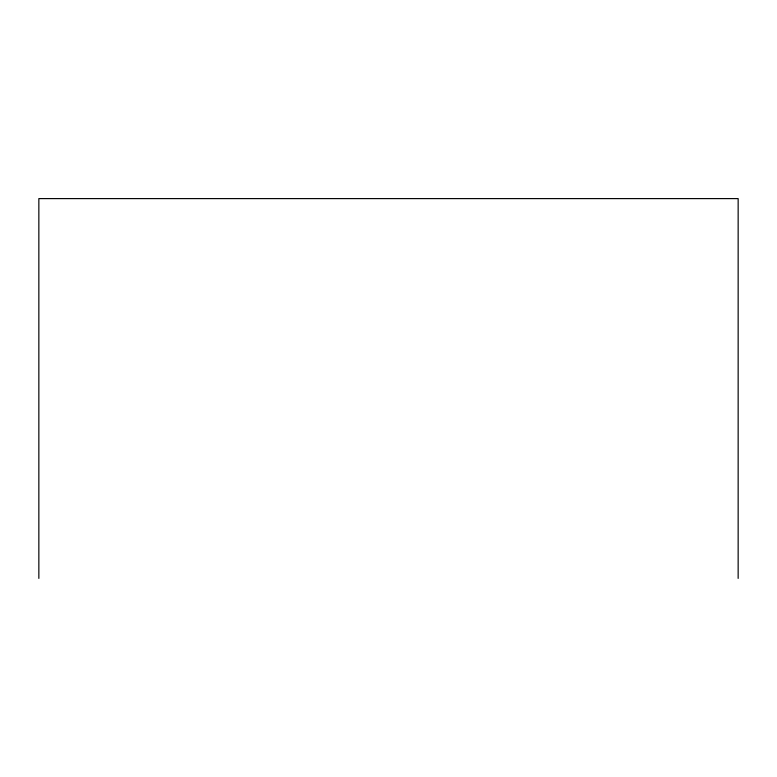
<?xml version="1.0" encoding="UTF-8"?>
<svg xmlns="http://www.w3.org/2000/svg" width="777" height="777" viewBox="0 0 777 777"><rect width="100%" height="100%" fill="white"/><g stroke="black" fill="none" stroke-linecap="round" stroke-linejoin="round"><path stroke-width="1.17" d="M738.15 578.399L738.15 198.601L38.85 198.601L38.85 578.399"/></g></svg>
